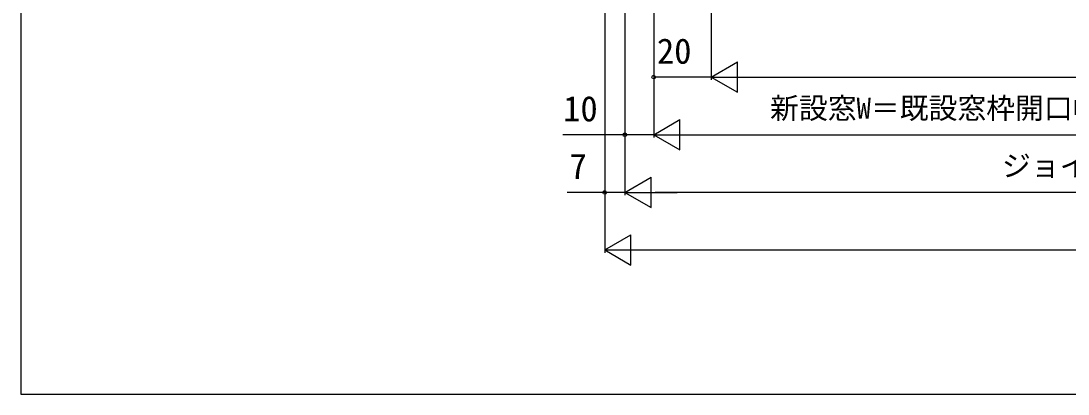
# Model space of a CAD drawing. Units: millimetres, scale not verified. Extents: x -525 to 525, y -783 to 778.
# Drawn here: x -525 to -161.7, y -782.8 to -653.3 of the extents above; entities that cross this region are included whole.
import ezdxf
from ezdxf.enums import TextEntityAlignment as Align

# ---------------------------------------------------------------- set-up
doc = ezdxf.new("R2010")
doc.units = ezdxf.units.MM
doc.header["$LTSCALE"] = 4
doc.layers.add('0-6_YKK_D', color=6, linetype='Continuous')
doc.layers.add('0-7_YKK_ZWAK', color=7, linetype='Continuous')
doc.styles.add('ＭＳ ゴシック', font='')
doc.styles.get('ＭＳ ゴシック').set_extended_font_data('MS Gothic')

msp = doc.modelspace()

# ---------------------------------------------------------------- linework, layer by layer
at = {"layer": '0-6_YKK_D'}
for p, q in [((-285.499, -536.002), (-285.499, -673.8)), ((-285.499, -536.002), (-285.499, -673.8)), ((-305.499, -542.802), (-305.499, -693.8)), ((-305.499, -542.802), (-305.499, -693.8)), ((-305.499, -542.802), (-305.499, -673.8)), ((-322.499, -547.302), (-322.499, -713.8)), ((-315.499, -547.302), (-315.499, -713.8)), ((-315.499, -547.302), (-315.499, -693.8)), ((-315.499, -547.302), (-315.499, -713.8)), ((-322.498, -653.8), (-322.498, -733.8)), ((-285.499, -672.8), (-276.405, -667.55)), ((-276.405, -678.05), (-276.405, -667.55)), ((-285.499, -672.8), (-305.499, -672.8)), ((-285.499, -672.8), (-276.405, -678.05)), ((-285.499, -672.8), (-267.312, -672.8)), ((-274.999, -672.8), (170.001, -672.8)), ((-305.499, -692.8), (-296.405, -687.55)), ((-296.405, -698.05), (-296.405, -687.55)), ((-305.499, -692.8), (-296.405, -698.05)), ((-305.499, -692.8), (-287.312, -692.8)), ((-294.999, -692.8), (190.001, -692.8)), ((-315.499, -712.8), (-306.405, -707.55)), ((-306.405, -718.05), (-306.405, -707.55)), ((-315.499, -712.8), (-306.405, -718.05)), ((-315.499, -712.8), (-297.312, -712.8)), ((263.001, -712.8), (-304.999, -712.8)), ((-322.498, -732.8), (-313.405, -727.55)), ((-313.405, -738.05), (-313.405, -727.55)), ((-322.498, -732.8), (-313.405, -738.05)), ((-322.498, -732.8), (-304.312, -732.8)), ((-311.998, -732.8), (270.001, -732.8))]:
    msp.add_line(p, q, dxfattribs=at)
for points in [[(-305.499, -692.8), (-315.499, -692.8), (-337.049, -692.8)], [(-315.499, -712.8), (-322.499, -712.8), (-335.526, -712.8)]]:
    msp.add_lwpolyline(points, dxfattribs=at)
for centre in [(-305.499, -672.8), (-315.499, -692.8), (-322.499, -712.8)]:
    msp.add_circle(centre, 0.637, dxfattribs=at)
at = {"layer": '0-7_YKK_ZWAK'}
msp.add_line((-525, 747.2), (-525, -782.8), dxfattribs=at)
msp.add_lwpolyline([(-525, -782.8), (525, -782.8), (525, 747.2)], dxfattribs=at)

# ---------------------------------------------------------------- texts
at = {"layer": '0-6_YKK_D', "style": 'ＭＳ ゴシック'}
for s, height, p in [('20', 8.798, (-304.362, -670.8)), ('新設窓W＝既設窓枠開口幅KW－97＝ジョイント枠出来寸法幅JW－83', 7.331, (-265.112, -689.436)), ('10', 8.798, (-336.889, -690.8)), ('7', 8.798, (-334.685, -710.8)), ('ジョイント枠出来寸法幅JW＝既設窓枠開口幅KW－14', 7.331, (-184.663, -709.436))]:
    msp.add_text(s, height=height, dxfattribs=at).set_placement(p, align=Align.BOTTOM_LEFT)

doc.saveas('drawing.dxf')
